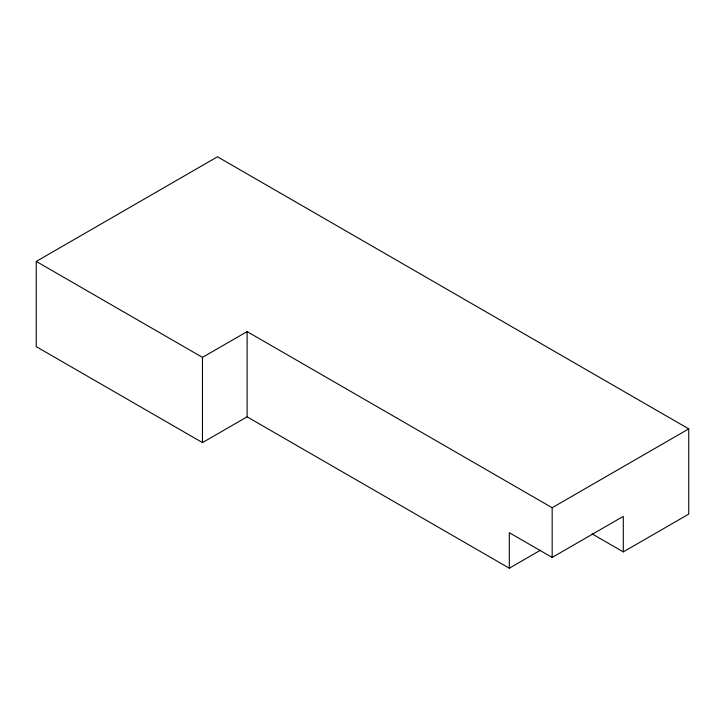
<?xml version="1.0" encoding="UTF-8"?>
<svg xmlns="http://www.w3.org/2000/svg" width="725" height="725" viewBox="0 0 725 725"><rect width="100%" height="100%" fill="white"/><g stroke="black" fill="none" stroke-linecap="round" stroke-linejoin="round"><path stroke-width="1.09" d="M540.497 550.212L509.322 568.21L247.116 416.83L202.465 442.603L36.25 346.641L36.25 261.417L217.473 156.79L688.75 428.883L688.75 514.097L623.292 551.888L592.126 533.899M36.25 261.417L202.465 357.38L247.116 331.606L552.169 507.727L688.75 428.883M509.322 568.21L509.322 532.703L552.169 557.443L623.292 516.381L623.292 551.888M552.169 507.727L552.169 557.443M247.116 331.606L247.116 416.83M202.465 357.38L202.465 442.603"/></g></svg>
